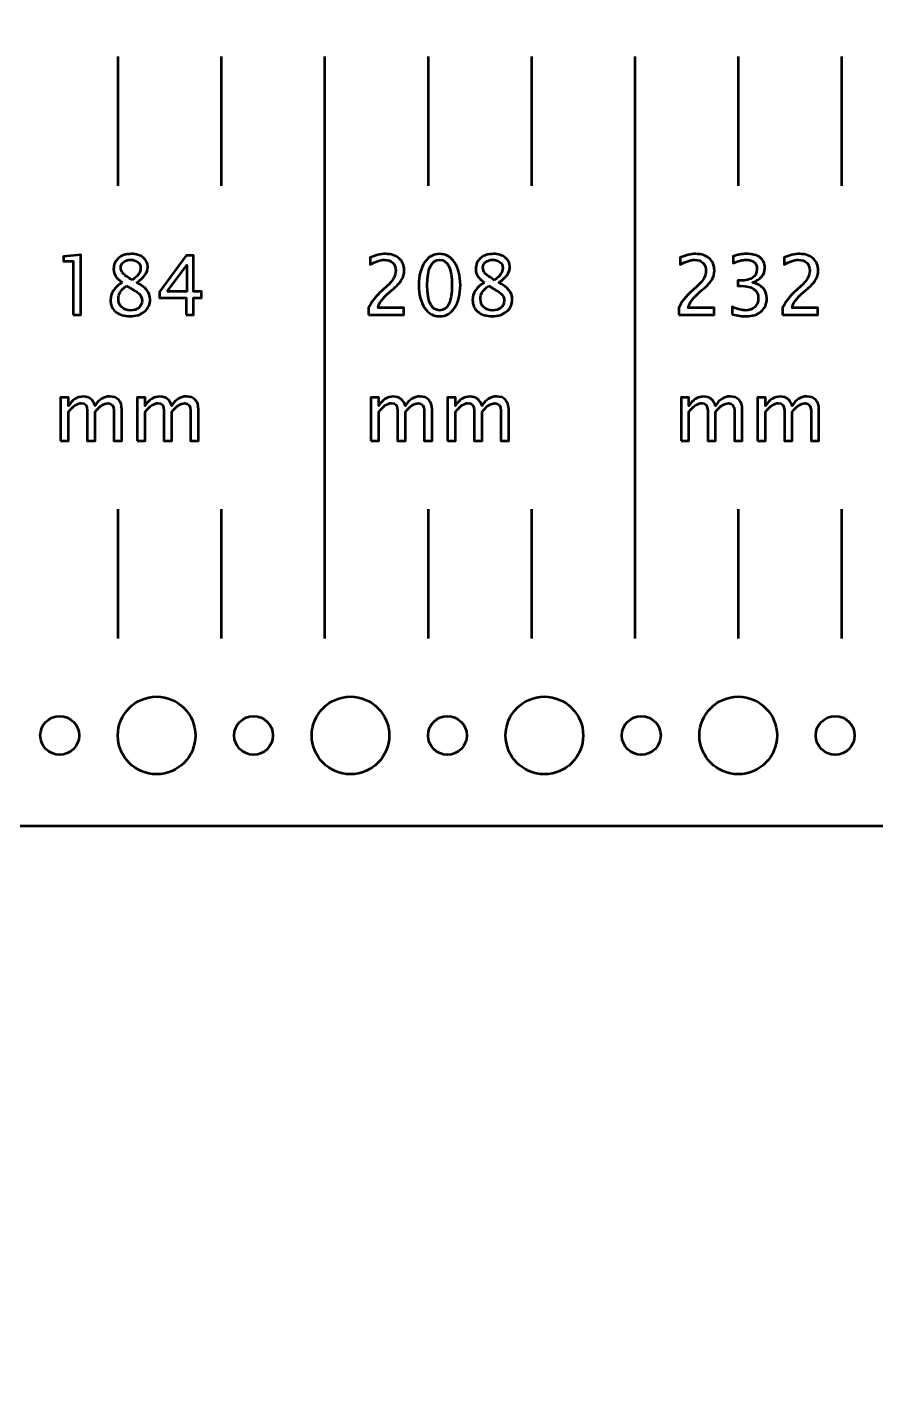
# Model space of a CAD drawing. Header units: centimetres. Extents: x -26.2 to 26.2, y -20.2 to 20.2.
# Drawn here: x 12.5 to 19.06, y -9.6 to 0.99 of the extents above; entities that cross this region are included whole.
import ezdxf

# ---------------------------------------------------------------- set-up
doc = ezdxf.new("R2010")
doc.units = ezdxf.units.CM
doc.header["$MEASUREMENT"] = 0
doc.layers.add('Layer 1', color=7, linetype='Continuous')

msp = doc.modelspace()

# ---------------------------------------------------------------- linework, layer by layer
at = {"layer": 'Layer 1', "lineweight": 53}
for centre, major_axis in [((13.50001, -4.4841), (0, 0.30001)), ((15.00001, -4.4841), (0, 0.30001)), ((16.50001, -4.4841), (0, 0.30001)), ((18.00001, -4.4841), (0, 0.30001)), ((12.75, -4.48409), (0, 0.15)), ((14.25, -4.48409), (0, 0.15)), ((15.75, -4.48409), (0, 0.15)), ((17.25, -4.48409), (0, 0.15)), ((18.75, -4.48409), (0, 0.15))]:
    msp.add_ellipse(centre, major_axis=major_axis, ratio=1, dxfattribs=at)
msp.add_open_spline([(-12.2, -20.18409), (-12.47614, -20.18409), (-12.7, -19.96023), (-12.7, -19.68409), (-12.7, -19.68409), (-12.7, -19.68409), (-12.7, 19.71591), (-12.7, 19.71591), (-12.7, 19.71591), (-12.7, 19.99205), (-12.47614, 20.21591), (-12.2, 20.21591), (-12.2, 20.21591), (-8.45782, 20.21591), (-2.97204, 20.21591), (0.2, 20.21591), (0.2, 20.21591), (0.47614, 20.21591), (0.7, 19.99205), (0.7, 19.71591), (0.7, 19.71591), (0.7, 19.71591), (0.7, 2.21591), (0.7, 2.21591), (0.7, 2.21591), (0.7, 2.21591), (25.7, 2.21591), (25.7, 2.21591), (25.7, 2.21591), (25.97614, 2.21591), (26.2, 1.99205), (26.2, 1.71591), (26.2, 1.71591), (26.2, 1.71591), (26.2, -4.68409), (26.2, -4.68409), (26.2, -4.68409), (26.2, -4.96023), (25.97614, -5.18409), (25.7, -5.18409), (25.7, -5.18409), (25.7, -5.18409), (0.7, -5.18409), (0.7, -5.18409), (0.7, -5.18409), (0.7, -5.18409), (0.7, -19.68409), (0.7, -19.68409), (0.7, -19.68409), (0.7, -19.96023), (0.47614, -20.18409), (0.2, -20.18409), (0.2, -20.18409), (-4.57775, -20.18409), (-7.42225, -20.18409), (-12.2, -20.18409)], degree=3, knots=[0, 0, 0, 0, 0.06666667, 0.06666667, 0.06666667, 0.06666667, 0.13333333, 0.13333333, 0.13333333, 0.13333333, 0.2, 0.2, 0.2, 0.2, 0.26666667, 0.26666667, 0.26666667, 0.26666667, 0.33333333, 0.33333333, 0.33333333, 0.33333333, 0.4, 0.4, 0.4, 0.4, 0.46666667, 0.46666667, 0.46666667, 0.46666667, 0.53333333, 0.53333333, 0.53333333, 0.53333333, 0.6, 0.6, 0.6, 0.6, 0.66666667, 0.66666667, 0.66666667, 0.66666667, 0.73333333, 0.73333333, 0.73333333, 0.73333333, 0.8, 0.8, 0.8, 0.8, 0.86666667, 0.86666667, 0.86666667, 0.86666667, 1, 1, 1, 1], dxfattribs=at)
at = {"layer": 'Layer 1', "color": 5, "lineweight": 53}
for points in [[(13.2, 0.76591), (13.2, 0.76591), (13.2, -0.23409), (13.2, -0.23409)], [(14, 0.76591), (14, 0.76591), (14, -0.23409), (14, -0.23409)], [(14.8, 0.76591), (14.8, 0.76591), (14.8, -3.73409), (14.8, -3.73409)], [(15.6, 0.76591), (15.6, 0.76591), (15.6, -0.23409), (15.6, -0.23409)], [(16.4, 0.76591), (16.4, 0.76591), (16.4, -0.23409), (16.4, -0.23409)], [(17.2, 0.76591), (17.2, 0.76591), (17.2, -3.73409), (17.2, -3.73409)], [(18, 0.76591), (18, 0.76591), (18, -0.23409), (18, -0.23409)], [(18.8, 0.76591), (18.8, 0.76591), (18.8, -0.23409), (18.8, -0.23409)], [(13.2, -2.73409), (13.2, -2.73409), (13.2, -3.73409), (13.2, -3.73409)], [(14, -2.73409), (14, -2.73409), (14, -3.73409), (14, -3.73409)], [(15.6, -2.73409), (15.6, -2.73409), (15.6, -3.73409), (15.6, -3.73409)], [(16.4, -2.73409), (16.4, -2.73409), (16.4, -3.73409), (16.4, -3.73409)], [(18, -2.73409), (18, -2.73409), (18, -3.73409), (18, -3.73409)], [(18.8, -2.73409), (18.8, -2.73409), (18.8, -3.73409), (18.8, -3.73409)]]:
    msp.add_open_spline(points, degree=3, dxfattribs=at)
for points, knots in [([(12.85338, -1.23147), (12.85338, -1.23147), (12.85338, -0.81808), (12.85338, -0.81808), (12.85338, -0.81808), (12.85338, -0.81808), (12.78036, -0.81808), (12.78036, -0.81808), (12.78036, -0.81808), (12.78036, -0.81808), (12.78036, -0.77998), (12.78036, -0.77998), (12.78036, -0.77998), (12.78036, -0.77998), (12.91434, -0.76855), (12.91434, -0.76855), (12.91434, -0.76855), (12.91434, -0.76855), (12.91434, -1.23147), (12.91434, -1.23147), (12.91434, -1.23147), (12.91434, -1.23147), (12.85338, -1.23147), (12.85338, -1.23147)], [0, 0, 0, 0, 0.14285714, 0.14285714, 0.14285714, 0.14285714, 0.28571429, 0.28571429, 0.28571429, 0.28571429, 0.42857143, 0.42857143, 0.42857143, 0.42857143, 0.57142857, 0.57142857, 0.57142857, 0.57142857, 0.71428571, 0.71428571, 0.71428571, 0.71428571, 1, 1, 1, 1]), ([(13.23459, -0.9816), (13.2094, -0.96403), (13.19183, -0.94773), (13.18199, -0.9326), (13.18199, -0.9326), (13.17215, -0.91757), (13.16728, -0.89936), (13.16728, -0.87809), (13.16728, -0.87809), (13.16728, -0.84338), (13.17998, -0.81512), (13.20527, -0.79343), (13.20527, -0.79343), (13.23067, -0.77173), (13.2638, -0.76093), (13.30465, -0.76093), (13.30465, -0.76093), (13.34233, -0.76093), (13.37291, -0.77014), (13.3963, -0.78856), (13.3963, -0.78856), (13.41969, -0.80687), (13.43144, -0.83078), (13.43144, -0.8601), (13.43144, -0.8601), (13.43144, -0.90455), (13.40297, -0.94508), (13.34614, -0.9816), (13.34614, -0.9816), (13.41525, -1.01546), (13.44986, -1.05917), (13.44986, -1.11272), (13.44986, -1.11272), (13.44986, -1.15093), (13.43536, -1.18215), (13.40646, -1.20649), (13.40646, -1.20649), (13.37757, -1.23073), (13.34042, -1.2429), (13.29492, -1.2429), (13.29492, -1.2429), (13.24951, -1.2429), (13.21289, -1.23147), (13.18495, -1.20861), (13.18495, -1.20861), (13.15712, -1.18586), (13.14315, -1.1558), (13.14315, -1.11865), (13.14315, -1.11865), (13.14315, -1.06362), (13.17363, -1.018), (13.23459, -0.9816)], [0, 0, 0, 0, 0.07142857, 0.07142857, 0.07142857, 0.07142857, 0.14285714, 0.14285714, 0.14285714, 0.14285714, 0.21428571, 0.21428571, 0.21428571, 0.21428571, 0.28571429, 0.28571429, 0.28571429, 0.28571429, 0.35714286, 0.35714286, 0.35714286, 0.35714286, 0.42857143, 0.42857143, 0.42857143, 0.42857143, 0.5, 0.5, 0.5, 0.5, 0.57142857, 0.57142857, 0.57142857, 0.57142857, 0.64285714, 0.64285714, 0.64285714, 0.64285714, 0.71428571, 0.71428571, 0.71428571, 0.71428571, 0.78571429, 0.78571429, 0.78571429, 0.78571429, 0.85714286, 0.85714286, 0.85714286, 0.85714286, 1, 1, 1, 1]), ([(13.31206, -0.96244), (13.35482, -0.93418), (13.3762, -0.90286), (13.3762, -0.86825), (13.3762, -0.86825), (13.3762, -0.84973), (13.369, -0.83491), (13.35471, -0.82359), (13.35471, -0.82359), (13.34032, -0.81226), (13.32159, -0.80665), (13.29841, -0.80665), (13.29841, -0.80665), (13.27597, -0.80665), (13.25766, -0.81216), (13.24359, -0.82327), (13.24359, -0.82327), (13.22951, -0.83438), (13.22253, -0.84867), (13.22253, -0.86634), (13.22253, -0.86634), (13.22253, -0.88349), (13.22888, -0.89894), (13.24158, -0.9127), (13.24158, -0.9127), (13.25428, -0.92635), (13.27777, -0.94297), (13.31206, -0.96244)], [0, 0, 0, 0, 0.125, 0.125, 0.125, 0.125, 0.25, 0.25, 0.25, 0.25, 0.375, 0.375, 0.375, 0.375, 0.5, 0.5, 0.5, 0.5, 0.625, 0.625, 0.625, 0.625, 0.75, 0.75, 0.75, 0.75, 1, 1, 1, 1]), ([(13.72947, -1.23147), (13.72947, -1.23147), (13.72947, -1.10129), (13.72947, -1.10129), (13.72947, -1.10129), (13.72947, -1.10129), (13.52246, -1.10129), (13.52246, -1.10129), (13.52246, -1.10129), (13.52246, -1.10129), (13.52246, -1.05494), (13.52246, -1.05494), (13.52246, -1.05494), (13.52246, -1.05494), (13.72947, -0.77236), (13.72947, -0.77236), (13.72947, -0.77236), (13.72947, -0.77236), (13.78662, -0.77236), (13.78662, -0.77236), (13.78662, -0.77236), (13.78662, -0.77236), (13.78662, -1.05113), (13.78662, -1.05113), (13.78662, -1.05113), (13.78662, -1.05113), (13.84821, -1.05113), (13.84821, -1.05113), (13.84821, -1.05113), (13.84821, -1.05113), (13.84821, -1.10129), (13.84821, -1.10129), (13.84821, -1.10129), (13.84821, -1.10129), (13.78662, -1.10129), (13.78662, -1.10129), (13.78662, -1.10129), (13.78662, -1.10129), (13.78662, -1.23147), (13.78662, -1.23147), (13.78662, -1.23147), (13.78662, -1.23147), (13.72947, -1.23147), (13.72947, -1.23147)], [0, 0, 0, 0, 0.08333333, 0.08333333, 0.08333333, 0.08333333, 0.16666667, 0.16666667, 0.16666667, 0.16666667, 0.25, 0.25, 0.25, 0.25, 0.33333333, 0.33333333, 0.33333333, 0.33333333, 0.41666667, 0.41666667, 0.41666667, 0.41666667, 0.5, 0.5, 0.5, 0.5, 0.58333333, 0.58333333, 0.58333333, 0.58333333, 0.66666667, 0.66666667, 0.66666667, 0.66666667, 0.75, 0.75, 0.75, 0.75, 0.83333333, 0.83333333, 0.83333333, 0.83333333, 1, 1, 1, 1]), ([(15.13972, -1.23147), (15.13972, -1.23147), (15.13972, -1.17813), (15.13972, -1.17813), (15.13972, -1.17813), (15.1575, -1.13654), (15.19337, -1.09113), (15.24745, -1.04213), (15.24745, -1.04213), (15.24745, -1.04213), (15.28238, -1.01081), (15.28238, -1.01081), (15.28238, -1.01081), (15.32736, -0.96996), (15.3499, -0.92953), (15.3499, -0.88931), (15.3499, -0.88931), (15.3499, -0.86359), (15.34217, -0.84348), (15.32683, -0.82877), (15.32683, -0.82877), (15.31148, -0.81406), (15.29021, -0.80665), (15.26322, -0.80665), (15.26322, -0.80665), (15.23168, -0.80665), (15.19433, -0.81872), (15.15115, -0.84285), (15.15115, -0.84285), (15.15115, -0.84285), (15.15115, -0.78951), (15.15115, -0.78951), (15.15115, -0.78951), (15.19189, -0.77046), (15.23243, -0.76093), (15.27285, -0.76093), (15.27285, -0.76093), (15.31582, -0.76093), (15.35032, -0.77247), (15.37636, -0.79565), (15.37636, -0.79565), (15.40229, -0.81883), (15.41531, -0.84952), (15.41531, -0.88783), (15.41531, -0.88783), (15.41531, -0.91535), (15.40874, -0.93979), (15.39562, -0.96107), (15.39562, -0.96107), (15.38239, -0.98244), (15.35794, -1.00827), (15.32207, -1.03875), (15.32207, -1.03875), (15.32207, -1.03875), (15.29847, -1.05886), (15.29847, -1.05886), (15.29847, -1.05886), (15.24936, -1.10045), (15.221, -1.14024), (15.21338, -1.17813), (15.21338, -1.17813), (15.21338, -1.17813), (15.4134, -1.17813), (15.4134, -1.17813), (15.4134, -1.17813), (15.4134, -1.17813), (15.4134, -1.23147), (15.4134, -1.23147), (15.4134, -1.23147), (15.4134, -1.23147), (15.13972, -1.23147), (15.13972, -1.23147)], [0, 0, 0, 0, 0.05263158, 0.05263158, 0.05263158, 0.05263158, 0.10526316, 0.10526316, 0.10526316, 0.10526316, 0.15789474, 0.15789474, 0.15789474, 0.15789474, 0.21052632, 0.21052632, 0.21052632, 0.21052632, 0.26315789, 0.26315789, 0.26315789, 0.26315789, 0.31578947, 0.31578947, 0.31578947, 0.31578947, 0.36842105, 0.36842105, 0.36842105, 0.36842105, 0.42105263, 0.42105263, 0.42105263, 0.42105263, 0.47368421, 0.47368421, 0.47368421, 0.47368421, 0.52631579, 0.52631579, 0.52631579, 0.52631579, 0.57894737, 0.57894737, 0.57894737, 0.57894737, 0.63157895, 0.63157895, 0.63157895, 0.63157895, 0.68421053, 0.68421053, 0.68421053, 0.68421053, 0.73684211, 0.73684211, 0.73684211, 0.73684211, 0.78947368, 0.78947368, 0.78947368, 0.78947368, 0.84210526, 0.84210526, 0.84210526, 0.84210526, 0.89473684, 0.89473684, 0.89473684, 0.89473684, 1, 1, 1, 1]), ([(15.6892, -1.2429), (15.64105, -1.2429), (15.60221, -1.22078), (15.57278, -1.17665), (15.57278, -1.17665), (15.54326, -1.13252), (15.52855, -1.07431), (15.52855, -1.00192), (15.52855, -1.00192), (15.52855, -0.92953), (15.54326, -0.87132), (15.57278, -0.82719), (15.57278, -0.82719), (15.60221, -0.78305), (15.64105, -0.76093), (15.6892, -0.76093), (15.6892, -0.76093), (15.73757, -0.76093), (15.77641, -0.78295), (15.80583, -0.82697), (15.80583, -0.82697), (15.83514, -0.871), (15.84986, -0.92932), (15.84986, -1.00192), (15.84986, -1.00192), (15.84986, -1.07431), (15.83514, -1.13252), (15.80583, -1.17665), (15.80583, -1.17665), (15.77641, -1.22078), (15.73757, -1.2429), (15.6892, -1.2429)], [0, 0, 0, 0, 0.11111111, 0.11111111, 0.11111111, 0.11111111, 0.22222222, 0.22222222, 0.22222222, 0.22222222, 0.33333333, 0.33333333, 0.33333333, 0.33333333, 0.44444444, 0.44444444, 0.44444444, 0.44444444, 0.55555556, 0.55555556, 0.55555556, 0.55555556, 0.66666667, 0.66666667, 0.66666667, 0.66666667, 0.77777778, 0.77777778, 0.77777778, 0.77777778, 1, 1, 1, 1]), ([(15.68909, -1.19718), (15.7527, -1.19718), (15.78445, -1.13209), (15.78445, -1.00192), (15.78445, -1.00192), (15.78445, -0.87174), (15.7527, -0.80665), (15.68909, -0.80665), (15.68909, -0.80665), (15.6257, -0.80665), (15.59395, -0.87174), (15.59395, -1.00192), (15.59395, -1.00192), (15.59395, -1.13209), (15.6257, -1.19718), (15.68909, -1.19718)], [0, 0, 0, 0, 0.2, 0.2, 0.2, 0.2, 0.4, 0.4, 0.4, 0.4, 0.6, 0.6, 0.6, 0.6, 1, 1, 1, 1]), ([(16.03612, -0.9816), (16.01093, -0.96403), (15.99336, -0.94773), (15.98352, -0.9326), (15.98352, -0.9326), (15.97368, -0.91757), (15.96881, -0.89936), (15.96881, -0.87809), (15.96881, -0.87809), (15.96881, -0.84338), (15.98151, -0.81512), (16.0068, -0.79343), (16.0068, -0.79343), (16.0322, -0.77173), (16.06533, -0.76093), (16.10618, -0.76093), (16.10618, -0.76093), (16.14386, -0.76093), (16.17444, -0.77014), (16.19783, -0.78856), (16.19783, -0.78856), (16.22122, -0.80687), (16.23297, -0.83078), (16.23297, -0.8601), (16.23297, -0.8601), (16.23297, -0.90455), (16.2045, -0.94508), (16.14767, -0.9816), (16.14767, -0.9816), (16.21678, -1.01546), (16.25139, -1.05917), (16.25139, -1.11272), (16.25139, -1.11272), (16.25139, -1.15093), (16.23689, -1.18215), (16.20799, -1.20649), (16.20799, -1.20649), (16.1791, -1.23073), (16.14195, -1.2429), (16.09645, -1.2429), (16.09645, -1.2429), (16.05104, -1.2429), (16.01442, -1.23147), (15.98648, -1.20861), (15.98648, -1.20861), (15.95865, -1.18586), (15.94468, -1.1558), (15.94468, -1.11865), (15.94468, -1.11865), (15.94468, -1.06362), (15.97516, -1.018), (16.03612, -0.9816)], [0, 0, 0, 0, 0.07142857, 0.07142857, 0.07142857, 0.07142857, 0.14285714, 0.14285714, 0.14285714, 0.14285714, 0.21428571, 0.21428571, 0.21428571, 0.21428571, 0.28571429, 0.28571429, 0.28571429, 0.28571429, 0.35714286, 0.35714286, 0.35714286, 0.35714286, 0.42857143, 0.42857143, 0.42857143, 0.42857143, 0.5, 0.5, 0.5, 0.5, 0.57142857, 0.57142857, 0.57142857, 0.57142857, 0.64285714, 0.64285714, 0.64285714, 0.64285714, 0.71428571, 0.71428571, 0.71428571, 0.71428571, 0.78571429, 0.78571429, 0.78571429, 0.78571429, 0.85714286, 0.85714286, 0.85714286, 0.85714286, 1, 1, 1, 1]), ([(16.11359, -0.96244), (16.15635, -0.93418), (16.17773, -0.90286), (16.17773, -0.86825), (16.17773, -0.86825), (16.17773, -0.84973), (16.17053, -0.83491), (16.15624, -0.82359), (16.15624, -0.82359), (16.14185, -0.81226), (16.12312, -0.80665), (16.09994, -0.80665), (16.09994, -0.80665), (16.0775, -0.80665), (16.05919, -0.81216), (16.04512, -0.82327), (16.04512, -0.82327), (16.03104, -0.83438), (16.02406, -0.84867), (16.02406, -0.86634), (16.02406, -0.86634), (16.02406, -0.88349), (16.03041, -0.89894), (16.04311, -0.9127), (16.04311, -0.9127), (16.05581, -0.92635), (16.0793, -0.94297), (16.11359, -0.96244)], [0, 0, 0, 0, 0.125, 0.125, 0.125, 0.125, 0.25, 0.25, 0.25, 0.25, 0.375, 0.375, 0.375, 0.375, 0.5, 0.5, 0.5, 0.5, 0.625, 0.625, 0.625, 0.625, 0.75, 0.75, 0.75, 0.75, 1, 1, 1, 1]), ([(17.53972, -1.23147), (17.53972, -1.23147), (17.53972, -1.17813), (17.53972, -1.17813), (17.53972, -1.17813), (17.5575, -1.13654), (17.59337, -1.09113), (17.64745, -1.04213), (17.64745, -1.04213), (17.64745, -1.04213), (17.68238, -1.01081), (17.68238, -1.01081), (17.68238, -1.01081), (17.72736, -0.96996), (17.7499, -0.92953), (17.7499, -0.88931), (17.7499, -0.88931), (17.7499, -0.86359), (17.74217, -0.84348), (17.72683, -0.82877), (17.72683, -0.82877), (17.71148, -0.81406), (17.69021, -0.80665), (17.66322, -0.80665), (17.66322, -0.80665), (17.63168, -0.80665), (17.59433, -0.81872), (17.55115, -0.84285), (17.55115, -0.84285), (17.55115, -0.84285), (17.55115, -0.78951), (17.55115, -0.78951), (17.55115, -0.78951), (17.59189, -0.77046), (17.63243, -0.76093), (17.67285, -0.76093), (17.67285, -0.76093), (17.71582, -0.76093), (17.75032, -0.77247), (17.77636, -0.79565), (17.77636, -0.79565), (17.80229, -0.81883), (17.81531, -0.84952), (17.81531, -0.88783), (17.81531, -0.88783), (17.81531, -0.91535), (17.80874, -0.93979), (17.79562, -0.96107), (17.79562, -0.96107), (17.78239, -0.98244), (17.75794, -1.00827), (17.72207, -1.03875), (17.72207, -1.03875), (17.72207, -1.03875), (17.69847, -1.05886), (17.69847, -1.05886), (17.69847, -1.05886), (17.64936, -1.10045), (17.621, -1.14024), (17.61338, -1.17813), (17.61338, -1.17813), (17.61338, -1.17813), (17.8134, -1.17813), (17.8134, -1.17813), (17.8134, -1.17813), (17.8134, -1.17813), (17.8134, -1.23147), (17.8134, -1.23147), (17.8134, -1.23147), (17.8134, -1.23147), (17.53972, -1.23147), (17.53972, -1.23147)], [0, 0, 0, 0, 0.05263158, 0.05263158, 0.05263158, 0.05263158, 0.10526316, 0.10526316, 0.10526316, 0.10526316, 0.15789474, 0.15789474, 0.15789474, 0.15789474, 0.21052632, 0.21052632, 0.21052632, 0.21052632, 0.26315789, 0.26315789, 0.26315789, 0.26315789, 0.31578947, 0.31578947, 0.31578947, 0.31578947, 0.36842105, 0.36842105, 0.36842105, 0.36842105, 0.42105263, 0.42105263, 0.42105263, 0.42105263, 0.47368421, 0.47368421, 0.47368421, 0.47368421, 0.52631579, 0.52631579, 0.52631579, 0.52631579, 0.57894737, 0.57894737, 0.57894737, 0.57894737, 0.63157895, 0.63157895, 0.63157895, 0.63157895, 0.68421053, 0.68421053, 0.68421053, 0.68421053, 0.73684211, 0.73684211, 0.73684211, 0.73684211, 0.78947368, 0.78947368, 0.78947368, 0.78947368, 0.84210526, 0.84210526, 0.84210526, 0.84210526, 0.89473684, 0.89473684, 0.89473684, 0.89473684, 1, 1, 1, 1]), ([(17.95331, -1.22829), (17.95331, -1.22829), (17.95331, -1.17114), (17.95331, -1.17114), (17.95331, -1.17114), (17.99691, -1.1885), (18.0311, -1.19718), (18.05618, -1.19718), (18.05618, -1.19718), (18.08571, -1.19718), (18.10952, -1.18871), (18.12783, -1.17167), (18.12783, -1.17167), (18.14614, -1.15463), (18.15524, -1.13241), (18.15524, -1.1051), (18.15524, -1.1051), (18.15524, -1.04033), (18.11016, -1.00795), (18.01999, -1.00795), (18.01999, -1.00795), (18.01999, -1.00795), (17.99586, -1.00795), (17.99586, -1.00795), (17.99586, -1.00795), (17.99586, -1.00795), (17.99586, -0.96699), (17.99586, -0.96699), (17.99586, -0.96699), (17.99586, -0.96699), (18.01723, -0.96667), (18.01723, -0.96667), (18.01723, -0.96667), (18.10201, -0.96667), (18.14445, -0.93683), (18.14445, -0.87703), (18.14445, -0.87703), (18.14445, -0.83015), (18.11629, -0.80665), (18.0601, -0.80665), (18.0601, -0.80665), (18.02993, -0.80665), (17.99649, -0.81533), (17.95966, -0.83269), (17.95966, -0.83269), (17.95966, -0.83269), (17.95966, -0.77935), (17.95966, -0.77935), (17.95966, -0.77935), (17.99575, -0.76707), (18.03057, -0.76093), (18.06401, -0.76093), (18.06401, -0.76093), (18.10952, -0.76093), (18.14455, -0.77004), (18.16889, -0.78824), (18.16889, -0.78824), (18.19323, -0.80634), (18.20541, -0.83269), (18.20541, -0.86719), (18.20541, -0.86719), (18.20541, -0.92106), (18.17355, -0.95948), (18.10973, -0.98234), (18.10973, -0.98234), (18.18371, -0.99959), (18.22065, -1.04012), (18.22065, -1.10415), (18.22065, -1.10415), (18.22065, -1.14733), (18.20636, -1.1813), (18.17789, -1.20596), (18.17789, -1.20596), (18.14942, -1.23062), (18.11026, -1.2429), (18.06052, -1.2429), (18.06052, -1.2429), (18.03216, -1.2429), (17.99649, -1.23803), (17.95331, -1.22829)], [0, 0, 0, 0, 0.04761905, 0.04761905, 0.04761905, 0.04761905, 0.0952381, 0.0952381, 0.0952381, 0.0952381, 0.14285714, 0.14285714, 0.14285714, 0.14285714, 0.19047619, 0.19047619, 0.19047619, 0.19047619, 0.23809524, 0.23809524, 0.23809524, 0.23809524, 0.28571429, 0.28571429, 0.28571429, 0.28571429, 0.33333333, 0.33333333, 0.33333333, 0.33333333, 0.38095238, 0.38095238, 0.38095238, 0.38095238, 0.42857143, 0.42857143, 0.42857143, 0.42857143, 0.47619048, 0.47619048, 0.47619048, 0.47619048, 0.52380952, 0.52380952, 0.52380952, 0.52380952, 0.57142857, 0.57142857, 0.57142857, 0.57142857, 0.61904762, 0.61904762, 0.61904762, 0.61904762, 0.66666667, 0.66666667, 0.66666667, 0.66666667, 0.71428571, 0.71428571, 0.71428571, 0.71428571, 0.76190476, 0.76190476, 0.76190476, 0.76190476, 0.80952381, 0.80952381, 0.80952381, 0.80952381, 0.85714286, 0.85714286, 0.85714286, 0.85714286, 0.9047619, 0.9047619, 0.9047619, 0.9047619, 1, 1, 1, 1]), ([(18.34278, -1.23147), (18.34278, -1.23147), (18.34278, -1.17813), (18.34278, -1.17813), (18.34278, -1.17813), (18.36056, -1.13654), (18.39643, -1.09113), (18.45051, -1.04213), (18.45051, -1.04213), (18.45051, -1.04213), (18.48544, -1.01081), (18.48544, -1.01081), (18.48544, -1.01081), (18.53042, -0.96996), (18.55296, -0.92953), (18.55296, -0.88931), (18.55296, -0.88931), (18.55296, -0.86359), (18.54523, -0.84348), (18.52989, -0.82877), (18.52989, -0.82877), (18.51454, -0.81406), (18.49327, -0.80665), (18.46628, -0.80665), (18.46628, -0.80665), (18.43474, -0.80665), (18.39739, -0.81872), (18.35421, -0.84285), (18.35421, -0.84285), (18.35421, -0.84285), (18.35421, -0.78951), (18.35421, -0.78951), (18.35421, -0.78951), (18.39495, -0.77046), (18.43549, -0.76093), (18.47591, -0.76093), (18.47591, -0.76093), (18.51888, -0.76093), (18.55338, -0.77247), (18.57942, -0.79565), (18.57942, -0.79565), (18.60535, -0.81883), (18.61837, -0.84952), (18.61837, -0.88783), (18.61837, -0.88783), (18.61837, -0.91535), (18.6118, -0.93979), (18.59868, -0.96107), (18.59868, -0.96107), (18.58545, -0.98244), (18.561, -1.00827), (18.52513, -1.03875), (18.52513, -1.03875), (18.52513, -1.03875), (18.50153, -1.05886), (18.50153, -1.05886), (18.50153, -1.05886), (18.45242, -1.10045), (18.42406, -1.14024), (18.41644, -1.17813), (18.41644, -1.17813), (18.41644, -1.17813), (18.61646, -1.17813), (18.61646, -1.17813), (18.61646, -1.17813), (18.61646, -1.17813), (18.61646, -1.23147), (18.61646, -1.23147), (18.61646, -1.23147), (18.61646, -1.23147), (18.34278, -1.23147), (18.34278, -1.23147)], [0, 0, 0, 0, 0.05263158, 0.05263158, 0.05263158, 0.05263158, 0.10526316, 0.10526316, 0.10526316, 0.10526316, 0.15789474, 0.15789474, 0.15789474, 0.15789474, 0.21052632, 0.21052632, 0.21052632, 0.21052632, 0.26315789, 0.26315789, 0.26315789, 0.26315789, 0.31578947, 0.31578947, 0.31578947, 0.31578947, 0.36842105, 0.36842105, 0.36842105, 0.36842105, 0.42105263, 0.42105263, 0.42105263, 0.42105263, 0.47368421, 0.47368421, 0.47368421, 0.47368421, 0.52631579, 0.52631579, 0.52631579, 0.52631579, 0.57894737, 0.57894737, 0.57894737, 0.57894737, 0.63157895, 0.63157895, 0.63157895, 0.63157895, 0.68421053, 0.68421053, 0.68421053, 0.68421053, 0.73684211, 0.73684211, 0.73684211, 0.73684211, 0.78947368, 0.78947368, 0.78947368, 0.78947368, 0.84210526, 0.84210526, 0.84210526, 0.84210526, 0.89473684, 0.89473684, 0.89473684, 0.89473684, 1, 1, 1, 1]), ([(13.58267, -1.05113), (13.58267, -1.05113), (13.73328, -1.05113), (13.73328, -1.05113), (13.73328, -1.05113), (13.73328, -1.05113), (13.73328, -0.84772), (13.73328, -0.84772), (13.73328, -0.84772), (13.73328, -0.84772), (13.58267, -1.05113), (13.58267, -1.05113)], [0, 0, 0, 0, 0.25, 0.25, 0.25, 0.25, 0.5, 0.5, 0.5, 0.5, 1, 1, 1, 1]), ([(13.26782, -1.00636), (13.24306, -1.02541), (13.22623, -1.04203), (13.21734, -1.05621), (13.21734, -1.05621), (13.20856, -1.07039), (13.20411, -1.08796), (13.20411, -1.10913), (13.20411, -1.10913), (13.20411, -1.13537), (13.21258, -1.15665), (13.22962, -1.17284), (13.22962, -1.17284), (13.24666, -1.18903), (13.26899, -1.19718), (13.29682, -1.19718), (13.29682, -1.19718), (13.3236, -1.19718), (13.3454, -1.1903), (13.36223, -1.17644), (13.36223, -1.17644), (13.37916, -1.16257), (13.38763, -1.14458), (13.38763, -1.12246), (13.38763, -1.12246), (13.38763, -1.10468), (13.38244, -1.08955), (13.37196, -1.07727), (13.37196, -1.07727), (13.36148, -1.06499), (13.34127, -1.04997), (13.31132, -1.03219), (13.31132, -1.03219), (13.31132, -1.03219), (13.26782, -1.00636), (13.26782, -1.00636)], [0, 0, 0, 0, 0.1, 0.1, 0.1, 0.1, 0.2, 0.2, 0.2, 0.2, 0.3, 0.3, 0.3, 0.3, 0.4, 0.4, 0.4, 0.4, 0.5, 0.5, 0.5, 0.5, 0.6, 0.6, 0.6, 0.6, 0.7, 0.7, 0.7, 0.7, 0.8, 0.8, 0.8, 0.8, 1, 1, 1, 1]), ([(16.06935, -1.00636), (16.04459, -1.02541), (16.02776, -1.04203), (16.01887, -1.05621), (16.01887, -1.05621), (16.01009, -1.07039), (16.00564, -1.08796), (16.00564, -1.10913), (16.00564, -1.10913), (16.00564, -1.13537), (16.01411, -1.15665), (16.03115, -1.17284), (16.03115, -1.17284), (16.04819, -1.18903), (16.07052, -1.19718), (16.09835, -1.19718), (16.09835, -1.19718), (16.12513, -1.19718), (16.14693, -1.1903), (16.16376, -1.17644), (16.16376, -1.17644), (16.18069, -1.16257), (16.18916, -1.14458), (16.18916, -1.12246), (16.18916, -1.12246), (16.18916, -1.10468), (16.18397, -1.08955), (16.17349, -1.07727), (16.17349, -1.07727), (16.16301, -1.06499), (16.1428, -1.04997), (16.11285, -1.03219), (16.11285, -1.03219), (16.11285, -1.03219), (16.06935, -1.00636), (16.06935, -1.00636)], [0, 0, 0, 0, 0.1, 0.1, 0.1, 0.1, 0.2, 0.2, 0.2, 0.2, 0.3, 0.3, 0.3, 0.3, 0.4, 0.4, 0.4, 0.4, 0.5, 0.5, 0.5, 0.5, 0.6, 0.6, 0.6, 0.6, 0.7, 0.7, 0.7, 0.7, 0.8, 0.8, 0.8, 0.8, 1, 1, 1, 1]), ([(12.75739, -2.20725), (12.75739, -2.20725), (12.75739, -1.8707), (12.75739, -1.8707), (12.75739, -1.8707), (12.75739, -1.8707), (12.81835, -1.8707), (12.81835, -1.8707), (12.81835, -1.8707), (12.81835, -1.8707), (12.81835, -1.93431), (12.81835, -1.93431), (12.81835, -1.93431), (12.84809, -1.88721), (12.88619, -1.86371), (12.93286, -1.86371), (12.93286, -1.86371), (12.97784, -1.86371), (13.00843, -1.88721), (13.02473, -1.93431), (13.02473, -1.93431), (13.05362, -1.88679), (13.09129, -1.86308), (13.13754, -1.86308), (13.13754, -1.86308), (13.16707, -1.86308), (13.19004, -1.87176), (13.20644, -1.88922), (13.20644, -1.88922), (13.22285, -1.90668), (13.2311, -1.93113), (13.2311, -1.96256), (13.2311, -1.96256), (13.2311, -1.96256), (13.2311, -2.20725), (13.2311, -2.20725), (13.2311, -2.20725), (13.2311, -2.20725), (13.17014, -2.20725), (13.17014, -2.20725), (13.17014, -2.20725), (13.17014, -2.20725), (13.17014, -1.97262), (13.17014, -1.97262), (13.17014, -1.97262), (13.17014, -1.93431), (13.1549, -1.91515), (13.12442, -1.91515), (13.12442, -1.91515), (13.09278, -1.91515), (13.05954, -1.93748), (13.02473, -1.98225), (13.02473, -1.98225), (13.02473, -1.98225), (13.02473, -2.20725), (13.02473, -2.20725), (13.02473, -2.20725), (13.02473, -2.20725), (12.96377, -2.20725), (12.96377, -2.20725), (12.96377, -2.20725), (12.96377, -2.20725), (12.96377, -1.97241), (12.96377, -1.97241), (12.96377, -1.97241), (12.96377, -1.93378), (12.94831, -1.91451), (12.9173, -1.91451), (12.9173, -1.91451), (12.88651, -1.91451), (12.85349, -1.93695), (12.81835, -1.98193), (12.81835, -1.98193), (12.81835, -1.98193), (12.81835, -2.20725), (12.81835, -2.20725), (12.81835, -2.20725), (12.81835, -2.20725), (12.75739, -2.20725), (12.75739, -2.20725)], [0, 0, 0, 0, 0.04761905, 0.04761905, 0.04761905, 0.04761905, 0.0952381, 0.0952381, 0.0952381, 0.0952381, 0.14285714, 0.14285714, 0.14285714, 0.14285714, 0.19047619, 0.19047619, 0.19047619, 0.19047619, 0.23809524, 0.23809524, 0.23809524, 0.23809524, 0.28571429, 0.28571429, 0.28571429, 0.28571429, 0.33333333, 0.33333333, 0.33333333, 0.33333333, 0.38095238, 0.38095238, 0.38095238, 0.38095238, 0.42857143, 0.42857143, 0.42857143, 0.42857143, 0.47619048, 0.47619048, 0.47619048, 0.47619048, 0.52380952, 0.52380952, 0.52380952, 0.52380952, 0.57142857, 0.57142857, 0.57142857, 0.57142857, 0.61904762, 0.61904762, 0.61904762, 0.61904762, 0.66666667, 0.66666667, 0.66666667, 0.66666667, 0.71428571, 0.71428571, 0.71428571, 0.71428571, 0.76190476, 0.76190476, 0.76190476, 0.76190476, 0.80952381, 0.80952381, 0.80952381, 0.80952381, 0.85714286, 0.85714286, 0.85714286, 0.85714286, 0.9047619, 0.9047619, 0.9047619, 0.9047619, 1, 1, 1, 1]), ([(13.35027, -2.20725), (13.35027, -2.20725), (13.35027, -1.8707), (13.35027, -1.8707), (13.35027, -1.8707), (13.35027, -1.8707), (13.41123, -1.8707), (13.41123, -1.8707), (13.41123, -1.8707), (13.41123, -1.8707), (13.41123, -1.93431), (13.41123, -1.93431), (13.41123, -1.93431), (13.44097, -1.88721), (13.47907, -1.86371), (13.52574, -1.86371), (13.52574, -1.86371), (13.57072, -1.86371), (13.60131, -1.88721), (13.61761, -1.93431), (13.61761, -1.93431), (13.6465, -1.88679), (13.68417, -1.86308), (13.73042, -1.86308), (13.73042, -1.86308), (13.75995, -1.86308), (13.78292, -1.87176), (13.79932, -1.88922), (13.79932, -1.88922), (13.81573, -1.90668), (13.82398, -1.93113), (13.82398, -1.96256), (13.82398, -1.96256), (13.82398, -1.96256), (13.82398, -2.20725), (13.82398, -2.20725), (13.82398, -2.20725), (13.82398, -2.20725), (13.76302, -2.20725), (13.76302, -2.20725), (13.76302, -2.20725), (13.76302, -2.20725), (13.76302, -1.97262), (13.76302, -1.97262), (13.76302, -1.97262), (13.76302, -1.93431), (13.74778, -1.91515), (13.7173, -1.91515), (13.7173, -1.91515), (13.68566, -1.91515), (13.65242, -1.93748), (13.61761, -1.98225), (13.61761, -1.98225), (13.61761, -1.98225), (13.61761, -2.20725), (13.61761, -2.20725), (13.61761, -2.20725), (13.61761, -2.20725), (13.55665, -2.20725), (13.55665, -2.20725), (13.55665, -2.20725), (13.55665, -2.20725), (13.55665, -1.97241), (13.55665, -1.97241), (13.55665, -1.97241), (13.55665, -1.93378), (13.54119, -1.91451), (13.51018, -1.91451), (13.51018, -1.91451), (13.47939, -1.91451), (13.44637, -1.93695), (13.41123, -1.98193), (13.41123, -1.98193), (13.41123, -1.98193), (13.41123, -2.20725), (13.41123, -2.20725), (13.41123, -2.20725), (13.41123, -2.20725), (13.35027, -2.20725), (13.35027, -2.20725)], [0, 0, 0, 0, 0.04761905, 0.04761905, 0.04761905, 0.04761905, 0.0952381, 0.0952381, 0.0952381, 0.0952381, 0.14285714, 0.14285714, 0.14285714, 0.14285714, 0.19047619, 0.19047619, 0.19047619, 0.19047619, 0.23809524, 0.23809524, 0.23809524, 0.23809524, 0.28571429, 0.28571429, 0.28571429, 0.28571429, 0.33333333, 0.33333333, 0.33333333, 0.33333333, 0.38095238, 0.38095238, 0.38095238, 0.38095238, 0.42857143, 0.42857143, 0.42857143, 0.42857143, 0.47619048, 0.47619048, 0.47619048, 0.47619048, 0.52380952, 0.52380952, 0.52380952, 0.52380952, 0.57142857, 0.57142857, 0.57142857, 0.57142857, 0.61904762, 0.61904762, 0.61904762, 0.61904762, 0.66666667, 0.66666667, 0.66666667, 0.66666667, 0.71428571, 0.71428571, 0.71428571, 0.71428571, 0.76190476, 0.76190476, 0.76190476, 0.76190476, 0.80952381, 0.80952381, 0.80952381, 0.80952381, 0.85714286, 0.85714286, 0.85714286, 0.85714286, 0.9047619, 0.9047619, 0.9047619, 0.9047619, 1, 1, 1, 1]), ([(15.15739, -2.20725), (15.15739, -2.20725), (15.15739, -1.8707), (15.15739, -1.8707), (15.15739, -1.8707), (15.15739, -1.8707), (15.21835, -1.8707), (15.21835, -1.8707), (15.21835, -1.8707), (15.21835, -1.8707), (15.21835, -1.93431), (15.21835, -1.93431), (15.21835, -1.93431), (15.24809, -1.88721), (15.28619, -1.86371), (15.33286, -1.86371), (15.33286, -1.86371), (15.37784, -1.86371), (15.40843, -1.88721), (15.42473, -1.93431), (15.42473, -1.93431), (15.45362, -1.88679), (15.49129, -1.86308), (15.53754, -1.86308), (15.53754, -1.86308), (15.56707, -1.86308), (15.59004, -1.87176), (15.60644, -1.88922), (15.60644, -1.88922), (15.62285, -1.90668), (15.6311, -1.93113), (15.6311, -1.96256), (15.6311, -1.96256), (15.6311, -1.96256), (15.6311, -2.20725), (15.6311, -2.20725), (15.6311, -2.20725), (15.6311, -2.20725), (15.57014, -2.20725), (15.57014, -2.20725), (15.57014, -2.20725), (15.57014, -2.20725), (15.57014, -1.97262), (15.57014, -1.97262), (15.57014, -1.97262), (15.57014, -1.93431), (15.5549, -1.91515), (15.52442, -1.91515), (15.52442, -1.91515), (15.49278, -1.91515), (15.45954, -1.93748), (15.42473, -1.98225), (15.42473, -1.98225), (15.42473, -1.98225), (15.42473, -2.20725), (15.42473, -2.20725), (15.42473, -2.20725), (15.42473, -2.20725), (15.36377, -2.20725), (15.36377, -2.20725), (15.36377, -2.20725), (15.36377, -2.20725), (15.36377, -1.97241), (15.36377, -1.97241), (15.36377, -1.97241), (15.36377, -1.93378), (15.34831, -1.91451), (15.3173, -1.91451), (15.3173, -1.91451), (15.28651, -1.91451), (15.25349, -1.93695), (15.21835, -1.98193), (15.21835, -1.98193), (15.21835, -1.98193), (15.21835, -2.20725), (15.21835, -2.20725), (15.21835, -2.20725), (15.21835, -2.20725), (15.15739, -2.20725), (15.15739, -2.20725)], [0, 0, 0, 0, 0.04761905, 0.04761905, 0.04761905, 0.04761905, 0.0952381, 0.0952381, 0.0952381, 0.0952381, 0.14285714, 0.14285714, 0.14285714, 0.14285714, 0.19047619, 0.19047619, 0.19047619, 0.19047619, 0.23809524, 0.23809524, 0.23809524, 0.23809524, 0.28571429, 0.28571429, 0.28571429, 0.28571429, 0.33333333, 0.33333333, 0.33333333, 0.33333333, 0.38095238, 0.38095238, 0.38095238, 0.38095238, 0.42857143, 0.42857143, 0.42857143, 0.42857143, 0.47619048, 0.47619048, 0.47619048, 0.47619048, 0.52380952, 0.52380952, 0.52380952, 0.52380952, 0.57142857, 0.57142857, 0.57142857, 0.57142857, 0.61904762, 0.61904762, 0.61904762, 0.61904762, 0.66666667, 0.66666667, 0.66666667, 0.66666667, 0.71428571, 0.71428571, 0.71428571, 0.71428571, 0.76190476, 0.76190476, 0.76190476, 0.76190476, 0.80952381, 0.80952381, 0.80952381, 0.80952381, 0.85714286, 0.85714286, 0.85714286, 0.85714286, 0.9047619, 0.9047619, 0.9047619, 0.9047619, 1, 1, 1, 1]), ([(15.75027, -2.20725), (15.75027, -2.20725), (15.75027, -1.8707), (15.75027, -1.8707), (15.75027, -1.8707), (15.75027, -1.8707), (15.81123, -1.8707), (15.81123, -1.8707), (15.81123, -1.8707), (15.81123, -1.8707), (15.81123, -1.93431), (15.81123, -1.93431), (15.81123, -1.93431), (15.84097, -1.88721), (15.87907, -1.86371), (15.92574, -1.86371), (15.92574, -1.86371), (15.97072, -1.86371), (16.00131, -1.88721), (16.01761, -1.93431), (16.01761, -1.93431), (16.0465, -1.88679), (16.08417, -1.86308), (16.13042, -1.86308), (16.13042, -1.86308), (16.15995, -1.86308), (16.18292, -1.87176), (16.19932, -1.88922), (16.19932, -1.88922), (16.21573, -1.90668), (16.22398, -1.93113), (16.22398, -1.96256), (16.22398, -1.96256), (16.22398, -1.96256), (16.22398, -2.20725), (16.22398, -2.20725), (16.22398, -2.20725), (16.22398, -2.20725), (16.16302, -2.20725), (16.16302, -2.20725), (16.16302, -2.20725), (16.16302, -2.20725), (16.16302, -1.97262), (16.16302, -1.97262), (16.16302, -1.97262), (16.16302, -1.93431), (16.14778, -1.91515), (16.1173, -1.91515), (16.1173, -1.91515), (16.08566, -1.91515), (16.05242, -1.93748), (16.01761, -1.98225), (16.01761, -1.98225), (16.01761, -1.98225), (16.01761, -2.20725), (16.01761, -2.20725), (16.01761, -2.20725), (16.01761, -2.20725), (15.95665, -2.20725), (15.95665, -2.20725), (15.95665, -2.20725), (15.95665, -2.20725), (15.95665, -1.97241), (15.95665, -1.97241), (15.95665, -1.97241), (15.95665, -1.93378), (15.94119, -1.91451), (15.91018, -1.91451), (15.91018, -1.91451), (15.87939, -1.91451), (15.84637, -1.93695), (15.81123, -1.98193), (15.81123, -1.98193), (15.81123, -1.98193), (15.81123, -2.20725), (15.81123, -2.20725), (15.81123, -2.20725), (15.81123, -2.20725), (15.75027, -2.20725), (15.75027, -2.20725)], [0, 0, 0, 0, 0.04761905, 0.04761905, 0.04761905, 0.04761905, 0.0952381, 0.0952381, 0.0952381, 0.0952381, 0.14285714, 0.14285714, 0.14285714, 0.14285714, 0.19047619, 0.19047619, 0.19047619, 0.19047619, 0.23809524, 0.23809524, 0.23809524, 0.23809524, 0.28571429, 0.28571429, 0.28571429, 0.28571429, 0.33333333, 0.33333333, 0.33333333, 0.33333333, 0.38095238, 0.38095238, 0.38095238, 0.38095238, 0.42857143, 0.42857143, 0.42857143, 0.42857143, 0.47619048, 0.47619048, 0.47619048, 0.47619048, 0.52380952, 0.52380952, 0.52380952, 0.52380952, 0.57142857, 0.57142857, 0.57142857, 0.57142857, 0.61904762, 0.61904762, 0.61904762, 0.61904762, 0.66666667, 0.66666667, 0.66666667, 0.66666667, 0.71428571, 0.71428571, 0.71428571, 0.71428571, 0.76190476, 0.76190476, 0.76190476, 0.76190476, 0.80952381, 0.80952381, 0.80952381, 0.80952381, 0.85714286, 0.85714286, 0.85714286, 0.85714286, 0.9047619, 0.9047619, 0.9047619, 0.9047619, 1, 1, 1, 1]), ([(17.55739, -2.20725), (17.55739, -2.20725), (17.55739, -1.8707), (17.55739, -1.8707), (17.55739, -1.8707), (17.55739, -1.8707), (17.61835, -1.8707), (17.61835, -1.8707), (17.61835, -1.8707), (17.61835, -1.8707), (17.61835, -1.93431), (17.61835, -1.93431), (17.61835, -1.93431), (17.64809, -1.88721), (17.68619, -1.86371), (17.73286, -1.86371), (17.73286, -1.86371), (17.77784, -1.86371), (17.80843, -1.88721), (17.82473, -1.93431), (17.82473, -1.93431), (17.85362, -1.88679), (17.89129, -1.86308), (17.93754, -1.86308), (17.93754, -1.86308), (17.96707, -1.86308), (17.99004, -1.87176), (18.00644, -1.88922), (18.00644, -1.88922), (18.02285, -1.90668), (18.0311, -1.93113), (18.0311, -1.96256), (18.0311, -1.96256), (18.0311, -1.96256), (18.0311, -2.20725), (18.0311, -2.20725), (18.0311, -2.20725), (18.0311, -2.20725), (17.97014, -2.20725), (17.97014, -2.20725), (17.97014, -2.20725), (17.97014, -2.20725), (17.97014, -1.97262), (17.97014, -1.97262), (17.97014, -1.97262), (17.97014, -1.93431), (17.9549, -1.91515), (17.92442, -1.91515), (17.92442, -1.91515), (17.89278, -1.91515), (17.85954, -1.93748), (17.82473, -1.98225), (17.82473, -1.98225), (17.82473, -1.98225), (17.82473, -2.20725), (17.82473, -2.20725), (17.82473, -2.20725), (17.82473, -2.20725), (17.76377, -2.20725), (17.76377, -2.20725), (17.76377, -2.20725), (17.76377, -2.20725), (17.76377, -1.97241), (17.76377, -1.97241), (17.76377, -1.97241), (17.76377, -1.93378), (17.74831, -1.91451), (17.7173, -1.91451), (17.7173, -1.91451), (17.68651, -1.91451), (17.65349, -1.93695), (17.61835, -1.98193), (17.61835, -1.98193), (17.61835, -1.98193), (17.61835, -2.20725), (17.61835, -2.20725), (17.61835, -2.20725), (17.61835, -2.20725), (17.55739, -2.20725), (17.55739, -2.20725)], [0, 0, 0, 0, 0.04761905, 0.04761905, 0.04761905, 0.04761905, 0.0952381, 0.0952381, 0.0952381, 0.0952381, 0.14285714, 0.14285714, 0.14285714, 0.14285714, 0.19047619, 0.19047619, 0.19047619, 0.19047619, 0.23809524, 0.23809524, 0.23809524, 0.23809524, 0.28571429, 0.28571429, 0.28571429, 0.28571429, 0.33333333, 0.33333333, 0.33333333, 0.33333333, 0.38095238, 0.38095238, 0.38095238, 0.38095238, 0.42857143, 0.42857143, 0.42857143, 0.42857143, 0.47619048, 0.47619048, 0.47619048, 0.47619048, 0.52380952, 0.52380952, 0.52380952, 0.52380952, 0.57142857, 0.57142857, 0.57142857, 0.57142857, 0.61904762, 0.61904762, 0.61904762, 0.61904762, 0.66666667, 0.66666667, 0.66666667, 0.66666667, 0.71428571, 0.71428571, 0.71428571, 0.71428571, 0.76190476, 0.76190476, 0.76190476, 0.76190476, 0.80952381, 0.80952381, 0.80952381, 0.80952381, 0.85714286, 0.85714286, 0.85714286, 0.85714286, 0.9047619, 0.9047619, 0.9047619, 0.9047619, 1, 1, 1, 1]), ([(18.15027, -2.20725), (18.15027, -2.20725), (18.15027, -1.8707), (18.15027, -1.8707), (18.15027, -1.8707), (18.15027, -1.8707), (18.21123, -1.8707), (18.21123, -1.8707), (18.21123, -1.8707), (18.21123, -1.8707), (18.21123, -1.93431), (18.21123, -1.93431), (18.21123, -1.93431), (18.24097, -1.88721), (18.27907, -1.86371), (18.32574, -1.86371), (18.32574, -1.86371), (18.37072, -1.86371), (18.40131, -1.88721), (18.41761, -1.93431), (18.41761, -1.93431), (18.4465, -1.88679), (18.48417, -1.86308), (18.53042, -1.86308), (18.53042, -1.86308), (18.55995, -1.86308), (18.58292, -1.87176), (18.59932, -1.88922), (18.59932, -1.88922), (18.61573, -1.90668), (18.62398, -1.93113), (18.62398, -1.96256), (18.62398, -1.96256), (18.62398, -1.96256), (18.62398, -2.20725), (18.62398, -2.20725), (18.62398, -2.20725), (18.62398, -2.20725), (18.56302, -2.20725), (18.56302, -2.20725), (18.56302, -2.20725), (18.56302, -2.20725), (18.56302, -1.97262), (18.56302, -1.97262), (18.56302, -1.97262), (18.56302, -1.93431), (18.54778, -1.91515), (18.5173, -1.91515), (18.5173, -1.91515), (18.48566, -1.91515), (18.45242, -1.93748), (18.41761, -1.98225), (18.41761, -1.98225), (18.41761, -1.98225), (18.41761, -2.20725), (18.41761, -2.20725), (18.41761, -2.20725), (18.41761, -2.20725), (18.35665, -2.20725), (18.35665, -2.20725), (18.35665, -2.20725), (18.35665, -2.20725), (18.35665, -1.97241), (18.35665, -1.97241), (18.35665, -1.97241), (18.35665, -1.93378), (18.34119, -1.91451), (18.31018, -1.91451), (18.31018, -1.91451), (18.27939, -1.91451), (18.24637, -1.93695), (18.21123, -1.98193), (18.21123, -1.98193), (18.21123, -1.98193), (18.21123, -2.20725), (18.21123, -2.20725), (18.21123, -2.20725), (18.21123, -2.20725), (18.15027, -2.20725), (18.15027, -2.20725)], [0, 0, 0, 0, 0.04761905, 0.04761905, 0.04761905, 0.04761905, 0.0952381, 0.0952381, 0.0952381, 0.0952381, 0.14285714, 0.14285714, 0.14285714, 0.14285714, 0.19047619, 0.19047619, 0.19047619, 0.19047619, 0.23809524, 0.23809524, 0.23809524, 0.23809524, 0.28571429, 0.28571429, 0.28571429, 0.28571429, 0.33333333, 0.33333333, 0.33333333, 0.33333333, 0.38095238, 0.38095238, 0.38095238, 0.38095238, 0.42857143, 0.42857143, 0.42857143, 0.42857143, 0.47619048, 0.47619048, 0.47619048, 0.47619048, 0.52380952, 0.52380952, 0.52380952, 0.52380952, 0.57142857, 0.57142857, 0.57142857, 0.57142857, 0.61904762, 0.61904762, 0.61904762, 0.61904762, 0.66666667, 0.66666667, 0.66666667, 0.66666667, 0.71428571, 0.71428571, 0.71428571, 0.71428571, 0.76190476, 0.76190476, 0.76190476, 0.76190476, 0.80952381, 0.80952381, 0.80952381, 0.80952381, 0.85714286, 0.85714286, 0.85714286, 0.85714286, 0.9047619, 0.9047619, 0.9047619, 0.9047619, 1, 1, 1, 1])]:
    msp.add_open_spline(points, degree=3, knots=knots, dxfattribs=at)

doc.saveas('drawing.dxf')
